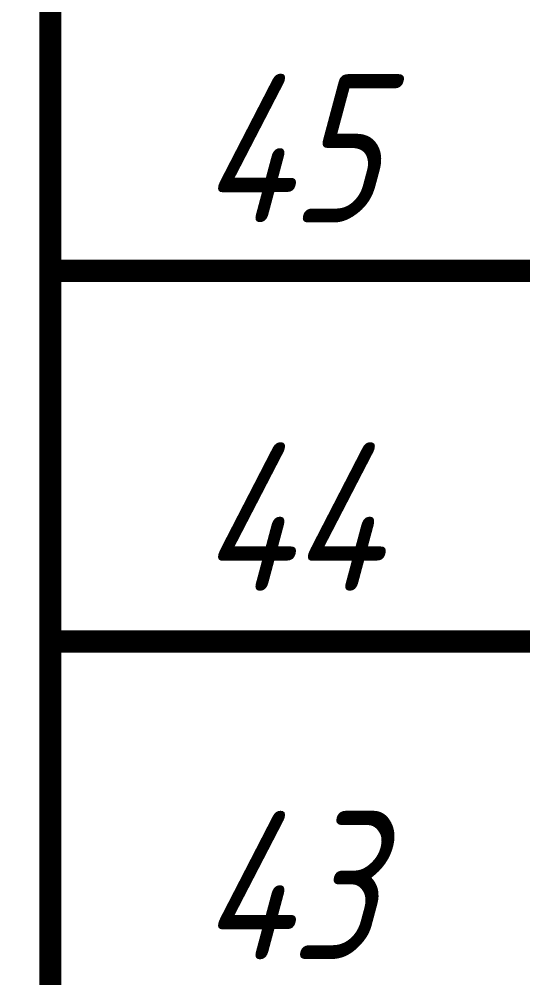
# Model space of a CAD drawing. Extents: x 260 to 1101, y 70 to 664.
# Drawn here: x 903.59 to 910.38, y 437.25 to 450.18 of the extents above; entities that cross this region are included whole.
import ezdxf

# ---------------------------------------------------------------- set-up
doc = ezdxf.new("R2010")
doc.units = 0
doc.header["$MEASUREMENT"] = 0
doc.layers.add('Sheet', color=255, linetype='CONTINUOUS')
doc.styles.add('GOST type A0', font='', dxfattribs={"oblique": 15, "height": 3.5})
doc.styles.get('GOST type A0').set_extended_font_data('GOST type A')

msp = doc.modelspace()

# ---------------------------------------------------------------- linework, layer by layer
at = {"layer": 'Sheet', "const_width": 0.3}
msp.add_lwpolyline([(846.521, 566.796), (904.006, 566.796), (904.006, 391.796), (846.521, 391.796), (846.521, 566.796)], close=True, dxfattribs=at)
for points in [[(904.006, 446.784), (906.49, 446.784)], [(916.49, 441.783), (916.49, 446.784), (906.49, 446.784)], [(904.006, 441.783), (906.49, 441.783)], [(906.49, 441.783), (916.49, 441.783), (916.49, 416.774), (916.49, 386.794)]]:
    msp.add_lwpolyline(points, dxfattribs=at)

# ---------------------------------------------------------------- texts
at = {"layer": 'Sheet', "style": 'GOST type A0', "oblique": 15}
for s, p in [('45', (906.024, 447.437)), ('44', (906.024, 442.466)), ('43', (906.024, 437.495))]:
    msp.add_text(s, height=2, dxfattribs=at).set_placement(p)

doc.saveas('drawing.dxf')
